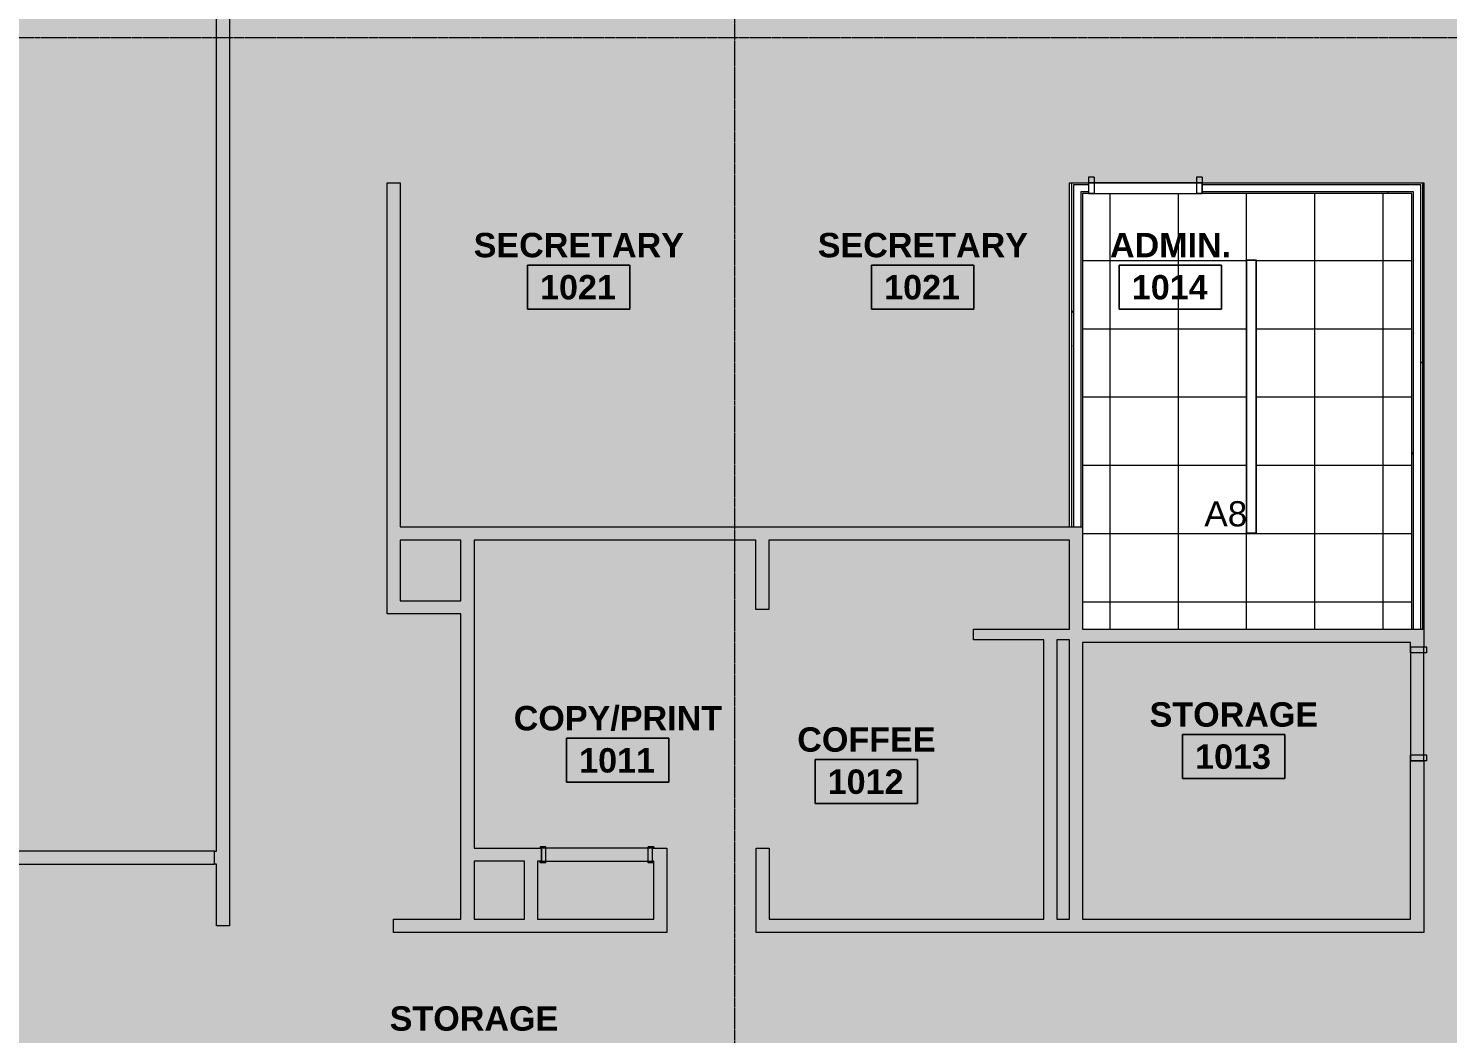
# Model space of a CAD drawing. Header units: inches. Extents: x -203 to 2908, y -968 to 768.
# Drawn here: x 1006.3 to 1505.5, y 44.4 to 397.9 of the extents above; entities that cross this region are included whole.
import ezdxf

# ---------------------------------------------------------------- set-up
doc = ezdxf.new("R2010")
doc.units = ezdxf.units.IN
doc.header["$MEASUREMENT"] = 0
doc.linetypes.add('Grid Line 1_2_', pattern=[0.875, 0.5, -0.125, 0.125, -0.125])
for name, color, linetype, lineweight in [('A-AREA-IDEN', 2, 'Continuous', 9), ('A-CLNG', 13, 'Continuous', 13), ('A-CLNG-PATT', 13, 'Continuous', 13), ('A-DETL-GENF', 92, 'Continuous', 9), ('A-DETL-THIN', 151, 'Continuous', 9), ('A-DOOR', 31, 'Continuous', 13), ('A-DOOR-FRAM', 31, 'Continuous', 20), ('A-WALL', 113, 'Continuous', 13), ('A-WALL-PATT', 111, 'Continuous', 13), ('E-LITE-EQPM', 33, 'Continuous', 9), ('E-LITE-EQPM-IDEN', 33, 'Continuous', 9), ('I-WALL', 2, 'Continuous', 9), ('S-GRID', 1, 'Continuous', 9)]:
    doc.layers.add(name, color=color, linetype=linetype, lineweight=lineweight)
doc.styles.add('Arial', font='arial.ttf', dxfattribs={"height": 8.851796})
doc.styles.add('Swis721 Lt BT_B', font='', dxfattribs={"height": 8.583975})
doc.styles.get('Swis721 Lt BT_B').set_extended_font_data('Swis721 Lt BT', bold=True)
pattern_1 = [(0, (0, 0), (30.72, 7.68), [1.267, -21.773, 1.267, -21.773, -122.88]), (0, (0, 0), (30.72, 7.68), [-46.08, 1.267, -44.813, 1.267, -21.773, -53.76]), (0, (0, 0), (30.72, 7.68), [-115.2, 1.267, -14.093, 1.267, -37.133]), (120, (11.52, 3.84), (-22.011075, 22.7643), [1.267, -21.773, 1.267, -21.773, -122.88]), (120, (11.52, 3.84), (-22.011075, 22.7643), [-46.08, 1.267, -44.813, 1.267, -21.773, -53.76]), (120, (11.52, 3.84), (-22.011075, 22.7643), [-115.2, 1.267, -14.093, 1.267, -37.133]), (240, (15.36, 19.2), (-8.708925, -30.4443), [1.267, -21.773, 1.267, -21.773, -122.88]), (240, (15.36, 19.2), (-8.708925, -30.4443), [-46.08, 1.267, -44.813, 1.267, -21.773, -53.76]), (240, (15.36, 19.2), (-8.708925, -30.4443), [-115.2, 1.267, -14.093, 1.267, -37.133])]
pattern_2 = [(270, (1458.733, 196.275), (-24, -1e-15), []), (180, (1458.733, 196.275), (3e-15, 24), [])]

# ---------------------------------------------------------------- blocks, each defined once
blk = doc.blocks.new('Single Flush - OTJ_SOLIDFLUSH_ALUM-5493998-LEVEL 10 - RCP')
at = {"layer": 'A-DOOR-FRAM', "color": 8}
for p, q in [((-20, -3.4375), (-20, 2.3125)), ((-20, 2.3125), (-18, 2.3125)), ((-18, -3.4375), (-18, 2.3125)), ((18.000004, -3.4375), (18.000004, 2.3125)), ((18.000004, 2.3125), (20.000004, 2.3125)), ((20.000004, -3.4375), (20.000004, 2.3125)), ((-20, -3.4375), (-18, -3.4375)), ((18.000004, -3.4375), (20.000004, -3.4375))]:
    blk.add_line(p, q, dxfattribs=at)
blk = doc.blocks.new('Double Flush - Int-F-WDMF-36_ x 84_-5495125-LEVEL 10 - RCP')
at = {"layer": 'A-DOOR-FRAM', "color": 8}
for p, q in [((-20, 2.8125), (-20, 2.3125)), ((-20, 2.8125), (-18, 2.8125)), ((-20, 2.3125), (-19.5, 2.3125)), ((-19.5, 2.3125), (-19.5, -2.3125)), ((-18, 2.8125), (-18, -2.8125)), ((18.000004, 2.8125), (18.000004, -2.8125)), ((18.000004, 2.8125), (20.000004, 2.8125)), ((19.500004, 2.3125), (19.500004, -2.3125)), ((19.500004, 2.3125), (20.000004, 2.3125)), ((20.000004, 2.8125), (20.000004, 2.3125)), ((-20, -2.8125), (-20, -2.3125)), ((-20, -2.3125), (-19.5, -2.3125)), ((-20, -2.8125), (-18, -2.8125)), ((18.000004, -2.8125), (20.000004, -2.8125)), ((19.500004, -2.3125), (20.000004, -2.3125)), ((20.000004, -2.8125), (20.000004, -2.3125))]:
    blk.add_line(p, q, dxfattribs=at)
blk = doc.blocks.new('Single Flush - OTJ_SOLIDFLUSH_Side Lite-5611454-LEVEL 10 - RCP')
at = {"layer": 'A-DOOR-FRAM'}
for p, q in [((-20, -3.875), (-20, 1.875)), ((-20, 1.875), (-18, 1.875)), ((-18, -3.875), (-18, 1.875)), ((18.000004, -3.875), (18.000004, 1.875)), ((18.000004, 1.875), (20.000004, 1.875)), ((20.000004, -3.875), (20.000004, 1.875)), ((-20, -3.875), (-18, -3.875)), ((18.000004, -3.875), (20.000004, -3.875))]:
    blk.add_line(p, q, dxfattribs=at)
blk = doc.blocks.new('a-light Accolade D5 - Recessed - Ceiling or Wall - 8_-0_-5087651-LEVEL 10 - RCP')
at = {"layer": 'E-LITE-EQPM'}
for p, q in [((-47.88, -2.33), (-47.88, 1.06)), ((-47.88, 1.06), (47.93, 1.06)), ((47.93, 1.06), (47.93, -2.33)), ((47.93, -2.33), (-47.88, -2.33))]:
    blk.add_line(p, q, dxfattribs=at)
blk = doc.blocks.new('Room Tag - Room Name and Number-3379422-LEVEL 10 - RCP')
at = {"layer": 'A-AREA-IDEN'}
for p, q in [((-0.1881, -0.1636), (-0.1881, -0.0018)), ((-0.1881, -0.0018), (0.1869, -0.0018)), ((0.1869, -0.0018), (-0.1881, -0.0018)), ((-0.1881, -0.0018), (-0.1881, -0.1636)), ((0.1869, -0.0018), (0.1869, -0.1636)), ((0.1869, -0.1636), (0.1869, -0.0018)), ((0.1869, -0.1636), (-0.1881, -0.1636)), ((-0.1881, -0.1636), (0.1869, -0.1636))]:
    blk.add_line(p, q, dxfattribs=at)

msp = doc.modelspace()

# ---------------------------------------------------------------- hatches: boundary and pattern name
at = {"layer": 'A-CLNG-PATT'}
h = msp.add_hatch(dxfattribs=at)
h.set_pattern_fill('FP_2', color=256, style=0, pattern_type=2)
h.set_pattern_definition(pattern_2)
h.paths.add_polyline_path([(1434.66, 186.59), (1492.86, 186.59), (1492.86, 339.84), (1377.05, 339.84), (1377.05, 186.59), (1408.14, 186.59)], flags=0)
h.paths.add_polyline_path([(1438.21, 220.4), (1434.66, 220.4), (1434.66, 316.4), (1438.21, 316.4), (1438.21, 299.43)], flags=0)
h.paths.add_polyline_path([(1410.73, 303.59), (1409.96, 303.69), (1409.23, 303.99), (1408.61, 304.47), (1408.14, 305.09), (1407.84, 305.81), (1407.73, 306.59), (1407.84, 307.36), (1408.14, 308.09), (1408.61, 308.71), (1409.23, 309.19), (1409.96, 309.48), (1410.73, 309.59), (1411.51, 309.48), (1412.23, 309.19), (1412.85, 308.71), (1413.33, 308.09), (1413.63, 307.36), (1413.73, 306.59), (1413.63, 305.81), (1413.33, 305.09), (1412.85, 304.47), (1412.23, 303.99), (1411.51, 303.69)], flags=0)
h.paths.add_polyline_path([(1458.73, 303.59), (1457.96, 303.69), (1457.23, 303.99), (1456.61, 304.47), (1456.14, 305.09), (1455.84, 305.81), (1455.73, 306.59), (1455.84, 307.36), (1456.14, 308.09), (1456.61, 308.71), (1457.23, 309.19), (1457.96, 309.48), (1458.73, 309.59), (1459.51, 309.48), (1460.23, 309.19), (1460.85, 308.71), (1461.33, 308.09), (1461.63, 307.36), (1461.73, 306.59), (1461.63, 305.81), (1461.33, 305.09), (1460.85, 304.47), (1460.23, 303.99), (1459.51, 303.69)], flags=0)
h = msp.add_hatch(dxfattribs=at)
h.set_pattern_fill('FP_2', color=256, style=0, pattern_type=2)
h.set_pattern_definition(pattern_2)
h.paths.add_polyline_path([(1410.73, 303.59), (1411.51, 303.69), (1412.23, 303.99), (1412.85, 304.47), (1413.33, 305.09), (1413.63, 305.81), (1413.73, 306.59), (1413.63, 307.36), (1413.33, 308.09), (1412.85, 308.71), (1412.23, 309.19), (1411.51, 309.48), (1410.73, 309.59), (1409.96, 309.48), (1409.23, 309.19), (1408.61, 308.71), (1408.14, 308.09), (1407.84, 307.36), (1407.73, 306.59), (1407.84, 305.81), (1408.14, 305.09), (1408.61, 304.47), (1409.23, 303.99), (1409.96, 303.69)], flags=0)
h = msp.add_hatch(dxfattribs=at)
h.set_pattern_fill('FP_2', color=256, style=0, pattern_type=2)
h.set_pattern_definition(pattern_2)
h.paths.add_polyline_path([(1458.73, 303.59), (1459.51, 303.69), (1460.23, 303.99), (1460.85, 304.47), (1461.33, 305.09), (1461.63, 305.81), (1461.73, 306.59), (1461.63, 307.36), (1461.33, 308.09), (1460.85, 308.71), (1460.23, 309.19), (1459.51, 309.48), (1458.73, 309.59), (1457.96, 309.48), (1457.23, 309.19), (1456.61, 308.71), (1456.14, 308.09), (1455.84, 307.36), (1455.73, 306.59), (1455.84, 305.81), (1456.14, 305.09), (1456.61, 304.47), (1457.23, 303.99), (1457.96, 303.69)], flags=0)
at = {"layer": 'A-DETL-GENF'}
h = msp.add_hatch(color=9, dxfattribs=at)
h.paths.add_polyline_path([(660.98, -433.44), (660.98, -433.94), (656.69, -433.94), (656.69, -433.44)], flags=0)
h.paths.add_polyline_path([(131.76, -847.99), (290.55, -780.58), (225.58, -627.57), (209.01, -634.6), (202.64, -619.58), (206.9, -617.78), (211.46, -628.54), (296.14, -592.58), (297.95, -596.84), (229.84, -625.76), (294.8, -778.77), (401.29, -733.56), (336.32, -580.55), (334.77, -581.21), (332.96, -576.95), (428.69, -536.31), (430.5, -540.56), (340.58, -578.74), (405.55, -731.76), (515.31, -685.15), (511.69, -685.15), (511.69, -619.4), (491.89, -619.4), (491.89, -612.4), (492.01, -612.4), (492.01, -532.94), (471.73, -532.94), (471.73, -523.06), (467.32, -524.93), (465.51, -520.68), (471.73, -518.03), (471.73, -508.94), (495.73, -508.94), (495.73, -510.53), (499.51, -510.53), (499.51, -516.53), (499.01, -516.53), (499.01, -612.4), (658.19, -612.4), (718.26, -586.9), (718.26, -516.53), (539.51, -516.53), (539.51, -510.53), (555.67, -510.53), (555.67, -394.75), (560.67, -394.75), (560.67, -437.31), (560.17, -437.31), (560.17, -441.94), (560.67, -441.94), (560.67, -498.09), (619.48, -498.09), (619.48, -477.94), (626.48, -477.94), (626.48, -500.46), (758.11, -500.46), (758.11, -433.94), (754.23, -433.94), (754.23, -433.44), (758.11, -433.44), (758.11, -376.94), (697.48, -376.94), (697.48, -433.44), (721.73, -433.44), (721.73, -433.94), (693.48, -433.94), (693.48, -433.44), (696.98, -433.43), (696.98, -376.94), (661.48, -376.94), (661.48, -433.44), (660.98, -433.44), (660.98, -376.94), (625.46, -376.94), (625.46, -433.44), (624.19, -433.44), (624.19, -433.94), (625.46, -433.94), (625.46, -441.94), (600.17, -441.94), (600.17, -437.31), (620.83, -437.31), (620.83, -304.37), (601.17, -304.37), (601.17, -299.75), (634.61, -299.75), (634.61, -356.95), (665.48, -356.95), (665.48, -344.95), (665.98, -344.95), (665.98, -356.95), (696.98, -356.95), (696.98, -299.95), (699.23, -299.95), (699.23, -300.45), (697.48, -300.45), (697.48, -356.95), (733.48, -356.95), (733.48, -300.45), (731.73, -300.45), (731.73, -299.95), (757.71, -299.95), (757.71, -300.45), (733.98, -300.45), (733.98, -356.95), (794.21, -356.95), (794.21, -300.45), (790.21, -300.45), (790.21, -299.95), (794.21, -299.95), (794.21, -230.99), (634.98, -230.99), (634.98, -254.99), (560.67, -254.98), (560.67, -299.75), (561.17, -299.75), (561.17, -304.37), (560.67, -304.37), (560.67, -346.75), (555.67, -346.75), (555.67, -249.98), (575.84, -249.98), (575.84, -200.84), (587.09, -200.84), (587.09, -243.74), (630.36, -243.74), (630.36, -224.99), (674.86, -224.99), (674.86, -160.84), (555.74, -160.84), (555.74, 0.66), (596.73, 0.66), (596.73, -16.34), (638.73, -16.34), (638.73, 0.66), (700.73, 0.66), (700.73, -16.34), (742.73, -16.34), (742.73, 0.66), (804.73, 0.66), (804.73, -16.34), (846.73, -16.34), (846.73, 0.66), (908.73, 0.66), (908.73, -16.34), (950.73, -16.34), (950.73, 0.66), (993.73, 0.66), (993.73, -121.74), (988.73, -121.74), (988.73, -121.34), (980.11, -121.34), (980.11, -122.59), (769.74, -122.59), (769.74, -217.72), (962.61, -217.72), (962.61, -199.94), (988.73, -199.94), (988.73, -161.74), (993.73, -161.74), (993.73, -227.33), (967.61, -227.33), (967.61, -227.44), (962.61, -227.44), (962.61, -224.72), (800.21, -224.72), (800.21, -303.86), (962.61, -303.86), (962.61, -267.44), (967.61, -267.44), (967.61, -426.91), (1012.73, -426.91), (1012.73, -431.54), (967.61, -431.54), (967.61, -457.44), (946.48, -457.44), (946.48, -308.86), (800.21, -308.86), (800.21, -362.95), (764.11, -362.95), (764.11, -516.53), (744.73, -516.53), (744.73, -520.1), (942.73, -520.1), (942.73, -524.65), (1492.42, -524.65), (1492.42, -327.97), (1377.05, -327.97), (1377.05, -349.65), (1369.05, -349.65), (1369.05, -82.65), (1372.42, -82.65), (1372.42, -36.97), (1360.73, -36.97), (1360.73, -32.34), (1369.05, -32.34), (1369.05, 0.03), (1377.05, 0.03), (1377.05, -3.97), (1492.42, -3.97), (1492.42, -161.34), (1377.05, -161.34), (1377.05, -323.34), (1497.05, -323.34), (1497.05, -372.91), (1498.73, -372.91), (1498.73, -377.54), (1497.05, -377.54), (1497.05, -524.65), (1723.7, -524.65), (1723.7, -257.17), (1557.05, -257.17), (1557.05, -261.86), (1552.42, -261.86), (1552.42, -247.86), (1557.05, -247.86), (1557.05, -252.54), (1723.7, -252.54), (1723.7, -137.33), (1557.05, -137.33), (1557.05, -207.86), (1552.42, -207.86), (1552.42, -70.86), (1557.05, -70.86), (1557.05, -132.71), (1723.7, -132.71), (1723.7, -17.58), (1582.73, -17.58), (1582.73, -29.34), (1557.05, -29.34), (1557.05, -30.86), (1552.42, -30.86), (1552.42, 61.14), (1557.05, 61.14), (1557.05, -1.34), (1582.73, -1.34), (1582.73, -12.96), (1723.7, -12.96), (1723.7, 102.67), (1557.05, 102.67), (1557.05, 101.14), (1552.42, 101.14), (1552.42, 109.14), (1557.05, 109.14), (1557.05, 107.29), (1723.7, 107.29), (1723.7, 222.67), (1557.05, 222.67), (1557.05, 149.14), (1552.42, 149.14), (1552.42, 228.98), (1557.05, 228.98), (1557.05, 227.29), (1723.7, 227.29), (1723.7, 284.95), (1723.3, 284.95), (1723.3, 338.96), (1557.05, 338.96), (1557.05, 268.98), (1552.42, 268.98), (1552.42, 343.59), (1723.3, 343.59), (1723.3, 351.59), (1732.42, 351.59), (1732.42, 355.59), (1737.05, 355.59), (1737.05, 351.59), (1910.23, 351.59), (1910.23, 580.43), (1737.05, 580.43), (1737.05, 395.59), (1732.42, 395.59), (1732.42, 418.96), (1666.05, 418.96), (1666.05, 402.34), (1598.73, 402.34), (1598.73, 406.96), (1661.42, 406.96), (1661.42, 423.59), (1732.42, 423.59), (1732.42, 580.43), (1377.05, 580.43), (1377.05, 406.96), (1378.73, 406.96), (1378.73, 402.34), (1298.73, 402.34), (1298.73, 406.96), (1372.42, 406.96), (1372.42, 580.43), (1077.05, 580.43), (1077.05, 406.96), (1210.73, 406.96), (1210.73, 402.34), (1077.05, 402.34), (1077.05, 82.27), (1072.42, 82.27), (1072.42, 103.96), (1071.73, 103.96), (1071.73, 108.59), (1072.42, 108.59), (1072.42, 580.43), (777.05, 580.43), (777.05, 558.51), (772.42, 558.51), (772.42, 580.43), (417.05, 580.43), (417.05, 406.96), (418.71, 406.96), (418.71, 402.34), (410.71, 402.34), (410.71, 406.96), (412.42, 406.96), (412.42, 580.43), (237.05, 580.43), (237.05, 577.15), (246.73, 577.15), (246.73, 553.15), (237.05, 553.15), (237.05, 406.96), (238.73, 406.96), (238.73, 402.34), (230.73, 402.34), (230.73, 406.96), (232.42, 406.96), (232.42, 553.15), (222.73, 553.15), (222.73, 577.15), (232.42, 577.15), (232.42, 580.43), (-120.35, 580.43), (-120.35, 406.96), (52.42, 406.96), (52.42, 423.59), (59.67, 423.59), (59.67, 418.96), (57.05, 418.96), (57.05, 328.65), (52.42, 328.65), (52.42, 402.34), (-120.35, 402.34), (-120.35, 286.96), (52.42, 286.96), (52.42, 288.65), (57.05, 288.65), (57.05, 280.65), (52.42, 280.65), (52.42, 282.34), (-120.35, 282.34), (-120.35, 166.96), (52.42, 166.96), (52.42, 240.65), (57.05, 240.65), (57.05, 160.65), (52.42, 160.65), (52.42, 162.34), (-120.35, 162.34), (-120.35, 0.55), (-80.76, 0.55), (-80.76, -13.04), (52.42, -13.04), (52.45, 120.65), (57.05, 120.65), (57.05, -19.35), (52.42, -19.35), (52.42, -17.66), (-80.76, -17.66), (-80.76, -30.95), (-120.35, -30.95), (-120.35, -193.04), (52.42, -193.04), (52.42, -59.35), (57.05, -59.35), (57.05, -218.77), (71.25, -252.22), (66.99, -254.03), (52.42, -219.71), (52.42, -197.66), (-120.35, -197.66), (-120.35, -254.17), (-75.11, -360.73), (83.67, -293.32), (82.62, -290.84), (86.88, -289.04), (141.98, -418.82), (137.73, -420.63), (85.48, -297.58), (-73.3, -364.99), (-4.77, -526.42), (-2.44, -525.43), (-6.07, -516.89), (16.02, -507.51), (19.65, -516.05), (154.02, -459), (153.36, -457.45), (157.61, -455.64), (160.74, -463.01), (156.48, -464.81), (155.82, -463.26), (21.46, -520.31), (25.4, -529.6), (3.31, -538.98), (-0.64, -529.69), (-2.96, -530.67), (42.33, -637.33), (201.11, -569.92), (172.12, -501.63), (176.37, -499.83), (207.17, -572.37), (190.6, -579.41), (191.26, -580.96), (187.01, -582.77), (186.35, -581.21), (44.13, -641.59), (117.88, -815.28)], flags=0)
h.paths.add_polyline_path([(225.76, -805.76), (216.38, -783.67), (238.47, -774.29), (247.85, -796.38), (237.61, -800.73)], flags=0)
h.paths.add_polyline_path([(446.67, -711.97), (437.29, -689.88), (459.38, -680.5), (468.76, -702.59), (455.33, -708.29)], flags=0)
h.paths.add_polyline_path([(516.31, -684.73), (892.28, -525.1), (744.73, -525.1), (744.73, -532.94), (725.26, -532.94), (725.26, -561.42), (744.73, -561.42), (744.73, -585.42), (725.26, -585.42), (725.26, -591.53), (659.62, -619.4), (590.81, -619.4), (590.81, -647.06), (516.73, -647.06), (516.73, -643.56), (587.31, -643.56), (587.31, -619.4), (516.31, -619.4), (516.31, -647.06)], flags=0)
h.paths.add_polyline_path([(263.4, -548.5), (261.59, -544.24), (291.35, -531.61), (277.14, -498.12), (247.37, -510.74), (245.57, -506.5), (352.39, -461.15), (224.56, -160.08), (117.88, -205.59), (108.25, -182.9), (108.25, 0.75), (112.87, 0.75), (112.87, -27.03), (206.42, -27.03), (206.42, 0.59), (264.73, 0.59), (264.73, -4.04), (263.05, -4.04), (263.05, -31.65), (237.61, -31.65), (237.61, -149.24), (370.42, -149.24), (370.42, -4.04), (304.73, -4.04), (304.73, 0.59), (498.05, 0.59), (498.05, -98.13), (493.42, -98.13), (493.42, -4.04), (375.05, -4.04), (375.05, -149.24), (493.42, -149.24), (493.42, -138.13), (498.05, -138.13), (498.05, -157.13), (493.42, -157.13), (493.42, -153.87), (432.05, -153.87), (432.05, -196.81), (493.42, -196.81), (493.42, -196.13), (498.05, -196.13), (498.05, -296.13), (493.42, -296.13), (493.42, -229.44), (466.42, -229.44), (466.42, -201.44), (306.4, -201.44), (306.4, -153.87), (237.61, -153.87), (237.61, -178.97), (305.05, -337.81), (493.42, -337.81), (493.42, -336.13), (498.05, -336.13), (498.05, -448.88), (416.5, -483.5), (414.7, -479.24), (493.42, -445.81), (493.42, -342.44), (307.01, -342.44), (372.67, -497.08), (377.88, -494.87), (379.69, -499.13), (370.22, -503.15), (358.5, -475.53), (285.69, -506.44), (297.42, -534.06), (263.72, -548.36)], flags=0)
h.paths.add_polyline_path([(259.11, -532.49), (249.74, -510.4), (271.84, -501.05), (281.21, -523.11), (262.22, -531.17)], flags=0)
h.paths.add_polyline_path([(1557.05, -523.31), (1542.73, -523.31), (1542.73, -499.31), (1566.73, -499.31), (1566.73, -523.31)], flags=0)
h.paths.add_polyline_path([(1266.11, -523.31), (1242.73, -523.31), (1242.73, -499.31), (1266.73, -499.31), (1266.73, -523.31)], flags=0)
h.paths.add_polyline_path([(951.48, -523.31), (943.94, -523.31), (943.94, -499.31), (967.94, -499.31), (967.94, -523.31), (962.61, -523.31)], flags=0)
h.paths.add_polyline_path([(720.73, -510.53), (720.73, -508.94), (744.73, -508.94), (744.73, -510.53), (758.11, -510.53), (758.11, -505.09), (560.67, -505.09), (560.67, -510.53), (718.26, -510.53)], flags=0)
h.paths.add_polyline_path([(283.88, -502.19), (356.69, -471.28), (354.2, -465.41), (281.39, -496.32), (282.16, -498.12)], flags=0)
h.paths.add_polyline_path([(951.48, -452.44), (962.61, -452.44), (962.61, -308.86), (951.48, -308.86), (951.48, -445.65)], flags=0)
h.paths.add_polyline_path([(1059.05, -445.65), (1054.42, -445.65), (1054.42, -431.54), (1052.73, -431.54), (1052.73, -426.91), (1054.42, -426.91), (1054.42, 0.66), (1107.05, 0.66), (1107.05, -3.97), (1104.86, -3.97), (1104.86, -32.34), (1224.24, -32.34), (1224.24, -3.97), (1222.05, -3.97), (1222.05, 0.66), (1280.86, 0.66), (1280.86, -32.34), (1320.73, -32.34), (1320.73, -36.97), (1059.05, -36.97), (1059.05, -431.54)], flags=0)
h.paths.add_polyline_path([(1566.73, -377.54), (1538.73, -377.54), (1538.73, -372.91), (1552.42, -372.91), (1552.42, -301.86), (1557.05, -301.86), (1557.05, -372.91), (1723.3, -372.91), (1723.3, -377.54), (1583.33, -377.54)], flags=0)
h.paths.add_polyline_path([(696.98, -370.94), (758.11, -370.94), (758.11, -362.95), (625.46, -362.95), (625.46, -370.94), (661.48, -370.94)], flags=0)
h.paths.add_polyline_path([(631.11, -356.95), (631.11, -304.37), (625.46, -304.37), (625.46, -356.95)], flags=0)
h.paths.add_polyline_path([(739.49, -224.99), (766.24, -224.99), (766.24, -205.94), (679.48, -205.94), (679.48, -224.99), (682.19, -224.99)], flags=0)
h.paths.add_polyline_path([(771.09, -224.99), (794.21, -224.99), (794.21, -224.72), (769.74, -224.72), (769.74, -224.99)], flags=0)
h.paths.add_polyline_path([(471.73, -224.81), (471.73, -201.44), (471.05, -201.44), (471.05, -224.81)], flags=0)
h.paths.add_polyline_path([(967.61, -222.33), (968.13, -222.33), (968.13, -204.94), (967.61, -204.94), (967.61, -217.72)], flags=0)
h.paths.add_polyline_path([(766.24, -201.31), (766.24, -119.34), (679.48, -119.34), (679.48, -201.31), (761.43, -201.31)], flags=0)
h.paths.add_polyline_path([(352.39, -196.81), (427.42, -196.81), (427.42, -153.87), (311.03, -153.87), (311.03, -196.81), (312.54, -196.81)], flags=0)
h.paths.add_polyline_path([(232.98, -168.07), (232.98, -157.44), (229.16, -159.07), (230.44, -162.08)], flags=0)
h.paths.add_polyline_path([(668.23, -146.84), (668.23, -111.34), (771.73, -111.34), (771.73, -24.34), (569.74, -24.34), (569.74, -146.84), (584.67, -146.84)], flags=0)
h.paths.add_polyline_path([(931.01, -111.34), (979.73, -111.34), (979.73, -24.34), (776.36, -24.34), (776.36, -111.34), (908.73, -111.34)], flags=0)
h.paths.add_polyline_path([(1228.86, -32.34), (1276.24, -32.34), (1276.24, -3.97), (1268.73, -3.97), (1268.73, -29.34), (1240.73, -29.34), (1240.73, -3.97), (1228.86, -3.97), (1228.86, -29.34)], flags=0)
h.paths.add_polyline_path([(1087.42, -32.34), (1100.24, -32.34), (1100.24, -3.97), (1059.05, -3.97), (1059.05, -32.34)], flags=0)
h.paths.add_polyline_path([(-117.75, -27.45), (-84.26, -27.45), (-84.26, -27.34), (-117.75, -27.34), (-117.75, -17.66), (-120.35, -17.66), (-120.35, -27.45), (-117.9, -27.45)], flags=0)
h.paths.add_polyline_path([(258.42, -27.03), (258.42, -4.04), (248.73, -4.04), (248.73, -27.03)], flags=0)
h.paths.add_polyline_path([(211.05, -27.03), (220.73, -27.03), (220.73, -4.04), (211.05, -4.04)], flags=0)
h.paths.add_polyline_path([(-120.35, -13.04), (-117.75, -13.04), (-117.75, -2.95), (-120.35, -2.95), (-120.35, -3.34)], flags=0)
h.paths.add_polyline_path([(807.05, 78.27), (802.42, 78.27), (802.42, 94.02), (777.05, 94.02), (777.05, 82.27), (772.42, 82.27), (772.39, 107.15), (726.05, 107.15), (726.05, 111.77), (725.8, 111.77), (725.8, 294.15), (726.05, 294.15), (726.05, 307.59), (772.42, 307.59), (772.42, 518.51), (777.05, 518.51), (777.05, 94.52), (802.42, 94.52), (802.42, 108.59), (807.05, 108.59), (807.05, 84.59), (994.42, 84.59), (994.42, 108.59), (999.73, 108.59), (999.73, 103.96), (999.05, 103.96), (999.05, 79.96), (807.05, 79.96)], flags=0)
h.paths.add_polyline_path([(1262.24, 79.96), (1262.24, 109.59), (1266.86, 109.59), (1266.86, 84.59), (1363.42, 84.59), (1363.42, 182.84), (1338.73, 182.84), (1338.73, 186.59), (1372.42, 186.59), (1372.42, 217.96), (1266.73, 217.96), (1266.73, 193.59), (1262.11, 193.59), (1262.11, 217.96), (1163.05, 217.96), (1163.05, 109.59), (1186.8, 109.59), (1186.8, 104.96), (1185.36, 104.96), (1185.36, 84.59), (1226.24, 84.59), (1226.24, 104.96), (1225.8, 104.96), (1225.8, 109.59), (1230.86, 109.59), (1230.86, 79.96), (1134.73, 79.96), (1134.73, 84.59), (1158.42, 84.59), (1158.42, 191.96), (1132.42, 191.96), (1132.42, 343.59), (1137.05, 343.59), (1137.05, 222.59), (1372.42, 222.59), (1372.42, 343.59), (1497.05, 343.59), (1497, 180.27), (1492.42, 180.27), (1492.42, 181.96), (1377.05, 181.96), (1377.05, 84.59), (1492.42, 84.59), (1492.42, 140.27), (1497.05, 140.27), (1497.05, 79.96), (1266.86, 79.96)], flags=0)
h.paths.add_polyline_path([(275.03, 79.96), (108.25, 79.96), (108.25, 140.27), (112.87, 140.27), (112.87, 84.59), (232.42, 84.59), (232.42, 181.96), (112.87, 181.96), (112.87, 180.27), (108.25, 180.27), (108.25, 186.59), (232.42, 186.59), (232.42, 338.96), (108.25, 338.96), (108.25, 343.59), (237.05, 343.59), (237.05, 240.59), (387.55, 240.59), (387.55, 343.59), (583.05, 343.59), (583.05, 233.77), (578.42, 233.77), (578.42, 235.96), (561.05, 235.96), (561.05, 84.59), (578.42, 84.59), (578.42, 86.77), (583.05, 86.77), (583.05, 79.96), (430.42, 79.96), (430.42, 109.59), (435.05, 109.59), (435.05, 84.59), (556.42, 84.59), (556.42, 235.96), (399.05, 235.96), (399.05, 144.59), (432.73, 144.59), (432.73, 139.96), (360.73, 139.96), (360.73, 144.59), (384.73, 144.59), (384.73, 235.96), (237.05, 235.96), (237.05, 84.59), (358.42, 84.59), (358.42, 109.59), (363.05, 109.59), (363.05, 79.96), (298.87, 79.96)], flags=0)
h.paths.add_polyline_path([(1372.42, 84.59), (1372.4, 182.84), (1368.05, 182.84), (1368.05, 84.59)], flags=0)
h.paths.add_polyline_path([(1163.05, 84.59), (1180.74, 84.59), (1180.74, 104.96), (1163.05, 104.96), (1163.05, 85.49)], flags=0)
h.paths.add_polyline_path([(661.8, 107.15), (648.73, 107.15), (648.73, 294.15), (665.3, 294.15), (665.3, 289.52), (667.05, 289.52), (667.05, 107.15), (662.42, 107.15)], flags=0)
h.paths.add_polyline_path([(656.94, 111.77), (661.8, 111.77), (661.8, 135.77), (662.42, 135.77), (662.42, 289.52), (653.36, 289.52), (653.36, 111.77)], flags=0)
h.paths.add_polyline_path([(730.67, 111.77), (769.11, 111.77), (769.11, 289.52), (730.67, 289.52), (730.67, 165.44)], flags=0)
h.paths.add_polyline_path([(389.36, 144.59), (394.42, 144.59), (394.42, 235.96), (389.36, 235.96), (389.36, 145.48)], flags=0)
h.paths.add_polyline_path([(1158.42, 196.59), (1158.42, 217.96), (1137.05, 217.96), (1137.05, 196.59), (1158.16, 196.59)], flags=0)
h.paths.add_polyline_path([(739.49, 294.15), (772.42, 294.15), (772.42, 302.96), (730.67, 302.96), (730.67, 294.15)], flags=0)
h.paths.add_polyline_path([(1418.73, 402.34), (1418.73, 406.96), (1552.42, 406.96), (1552.42, 548.65), (1557.05, 548.65), (1557.05, 406.96), (1558.73, 406.96), (1558.73, 402.34), (1436.19, 402.34)], flags=0)
h.paths.add_polyline_path([(1258.73, 402.34), (1250.73, 402.34), (1250.73, 406.96), (1252.42, 406.96), (1252.42, 548.65), (1257.05, 548.65), (1257.05, 406.96), (1258.73, 406.96)], flags=0)
h.paths.add_polyline_path([(577.17, 402.34), (458.71, 402.34), (458.71, 406.96), (607.42, 406.96), (607.42, 548.65), (612.05, 548.65), (612.05, 406.96), (623.67, 406.96), (623.67, 402.34), (579.3, 402.34)], flags=0)
h.paths.add_polyline_path([(370.71, 402.34), (278.73, 402.34), (278.73, 406.96), (370.71, 406.96)], flags=0)
h.paths.add_polyline_path([(107.76, 402.34), (101.36, 402.34), (101.36, 418.96), (99.67, 418.96), (99.67, 423.59), (101.36, 423.59), (101.36, 548.65), (105.98, 548.65), (105.98, 406.96), (190.73, 406.96), (190.73, 402.34), (108.25, 402.34)], flags=0)
h.paths.add_polyline_path([(1557.05, 553.15), (1542.73, 553.15), (1542.73, 577.15), (1566.73, 577.15), (1566.73, 553.15)], flags=0)
h.paths.add_polyline_path([(1266.73, 553.15), (1242.73, 553.15), (1242.73, 577.15), (1266.73, 577.15)], flags=0)
h.paths.add_polyline_path([(942.73, 553.15), (942.73, 577.15), (966.73, 577.15), (966.73, 553.15), (952.42, 553.15)], flags=0)
h.paths.add_polyline_path([(620.73, 553.15), (596.73, 553.15), (596.73, 577.15), (620.73, 577.15), (620.73, 558.51)], flags=0)
h.paths.add_polyline_path([(-39.27, 553.15), (-39.27, 577.15), (-15.27, 577.15), (-15.27, 553.15)], flags=0)
at = {"layer": 'A-WALL-PATT', "lineweight": 9}
for points in [[(1077.05, 82.27), (1077.05, 580.51), (1072.42, 580.51), (1072.42, 82.27)], [(1132.42, 191.96), (1137.05, 191.96), (1137.05, 343.59), (1132.42, 343.59), (1132.42, 299.43)], [(1372.42, 217.96), (1377.05, 217.96), (1377.05, 222.59), (1137.05, 222.59), (1137.05, 217.96), (1358.78, 217.96)], [(1163.05, 84.59), (1163.05, 217.96), (1158.42, 217.96), (1158.42, 84.59)], [(1262.24, 193.59), (1266.73, 193.59), (1266.73, 217.96), (1262.11, 217.96), (1262.11, 193.59)], [(1377.05, 84.59), (1377.05, 217.96), (1372.42, 217.96), (1372.42, 84.59)], [(1138.22, 191.96), (1158.42, 191.96), (1158.42, 196.59), (1137.05, 196.59), (1137.05, 191.96)], [(1372.42, 182.84), (1372.42, 186.59), (1338.73, 186.59), (1338.73, 182.84), (1370.66, 182.84)], [(1494.09, 181.96), (1497.05, 181.96), (1497.05, 186.59), (1377.05, 186.59), (1377.05, 181.96), (1493.48, 181.96)], [(1368.05, 84.59), (1368.05, 182.84), (1363.42, 182.84), (1363.42, 84.59)], [(1185.36, 84.59), (1185.36, 104.96), (1180.74, 104.96), (1180.74, 84.59)], [(1230.86, 79.96), (1230.86, 109.59), (1226.24, 109.59), (1226.24, 79.96)], [(1262.24, 84.59), (1266.86, 84.59), (1266.86, 109.59), (1262.24, 109.59)], [(1226.24, 79.96), (1226.24, 84.59), (1134.73, 84.59), (1134.73, 79.96), (1203.96, 79.96)], [(1492.42, 79.96), (1492.42, 84.59), (1262.24, 84.59), (1262.24, 79.96), (1461.33, 79.96)]]:
    msp.add_hatch(color=7, dxfattribs=at).paths.add_polyline_path(points, flags=0)
h = msp.add_hatch(dxfattribs=at)
h.set_pattern_fill('FP_1', color=256, style=0, pattern_type=2)
h.set_pattern_definition(pattern_1)
h.paths.add_polyline_path([(1373.3, 222.59), (1373.92, 222.59), (1373.92, 343.59), (1373.3, 343.59), (1373.3, 299.43)], flags=0)
h = msp.add_hatch(dxfattribs=at)
h.set_pattern_fill('FP_1', color=256, style=0, pattern_type=2)
h.set_pattern_definition(pattern_1)
h.paths.add_polyline_path([(1377.05, 222.59), (1377.05, 340.46), (1376.42, 340.43), (1376.42, 222.59)], flags=0)
h = msp.add_hatch(dxfattribs=at)
h.set_pattern_fill('FP_1', color=256, style=0, pattern_type=2)
h.set_pattern_definition(pattern_1)
h.paths.add_polyline_path([(1492.86, 339.84), (1493.48, 339.84), (1493.46, 340.46), (1419.17, 340.46), (1419.17, 339.84), (1474.89, 339.84)], flags=0)
h.paths.add_polyline_path([(1377.05, 339.84), (1379.17, 339.84), (1379.17, 340.46), (1377.05, 340.46)], flags=0)
h = msp.add_hatch(dxfattribs=at)
h.set_pattern_fill('FP_1', color=256, style=0, pattern_type=2)
h.set_pattern_definition(pattern_1)
h.paths.add_polyline_path([(1492.86, 186.59), (1493.48, 186.59), (1493.48, 339.84), (1492.86, 339.84), (1492.86, 188.67)], flags=0)
h = msp.add_hatch(dxfattribs=at)
h.set_pattern_fill('FP_1', color=256, style=0, pattern_type=2)
h.set_pattern_definition(pattern_1)
h.paths.add_polyline_path([(1495.98, 186.59), (1496.61, 186.59), (1496.61, 342.96), (1495.98, 342.96), (1495.98, 188.67)], flags=0)
h = msp.add_hatch(color=7, dxfattribs=at)
h.paths.add_polyline_path([(1492.86, 79.96), (1497.05, 79.96), (1497.05, 140.27), (1492.42, 140.27), (1492.42, 79.96)], flags=0)
h.paths.add_polyline_path([(1492.86, 180.27), (1497.05, 180.27), (1497.05, 181.96), (1492.42, 181.96), (1492.42, 180.27)], flags=0)
h = msp.add_hatch(color=7, dxfattribs=at)
h.paths.add_polyline_path([(1072.42, 103.96), (1072.42, 108.59), (1071.73, 108.59), (1071.73, 103.96)], flags=0)
h.paths.add_polyline_path([(994.42, 103.96), (999.73, 103.96), (999.73, 108.59), (994.42, 108.59)], flags=0)
h = msp.add_hatch(color=7, dxfattribs=at)
h.paths.add_polyline_path([(1163.05, 104.96), (1186.8, 104.96), (1186.8, 109.59), (1163.05, 109.59)], flags=0)
h.paths.add_polyline_path([(1225.8, 104.96), (1226.24, 104.96), (1226.24, 109.59), (1225.8, 109.59)], flags=0)

# ---------------------------------------------------------------- linework, layer by layer
at = {"layer": 'A-CLNG'}
for p, q in [((1379.17, 339.84), (1419.17, 339.84)), ((1434.66, 316.4), (1434.66, 220.4)), ((1438.21, 316.4), (1434.66, 316.4)), ((1438.21, 220.4), (1438.21, 316.4)), ((1434.66, 220.4), (1438.21, 220.4))]:
    msp.add_line(p, q, dxfattribs=at)
at = {"layer": 'A-DETL-THIN'}
for p, q in [((1372.42, 222.59), (1372.42, 343.59)), ((1372.42, 343.59), (1497.05, 343.59)), ((1497.05, 343.59), (1497.05, 186.59))]:
    msp.add_line(p, q, dxfattribs=at)
at = {"layer": 'A-WALL', "color": 8, "lineweight": 20}
for p, q in [((1072.42, 108.59), (1072.42, 580.51)), ((1077.05, 402.34), (1077.05, 82.27)), ((1132.42, 191.96), (1132.42, 343.59)), ((1132.42, 343.59), (1137.05, 343.59)), ((1137.05, 343.59), (1137.05, 222.59)), ((1137.05, 222.59), (1377.05, 222.59)), ((1377.05, 222.59), (1377.05, 186.59)), ((1158.42, 217.96), (1137.05, 217.96)), ((1137.05, 217.96), (1137.05, 196.59)), ((1158.42, 196.59), (1158.42, 217.96)), ((1262.11, 217.96), (1163.05, 217.96)), ((1163.05, 217.96), (1163.05, 109.59)), ((1262.11, 193.59), (1262.11, 217.96)), ((1372.42, 217.96), (1266.73, 217.96)), ((1266.73, 217.96), (1266.73, 193.59)), ((1372.42, 186.59), (1372.42, 217.96)), ((1137.05, 196.59), (1158.42, 196.59)), ((1158.42, 191.96), (1132.42, 191.96)), ((1158.42, 84.59), (1158.42, 191.96)), ((1266.73, 193.59), (1262.11, 193.59)), ((1377.05, 186.59), (1492.86, 186.59)), ((1496.61, 186.59), (1497.05, 186.59)), ((1497.05, 186.59), (1497.05, 180.27)), ((1363.42, 84.59), (1363.42, 182.84)), ((1368.05, 182.84), (1368.05, 84.59)), ((1372.42, 84.59), (1372.42, 182.84)), ((1492.42, 181.96), (1377.05, 181.96)), ((1377.05, 181.96), (1377.05, 84.59)), ((1492.42, 180.27), (1492.42, 181.96)), ((1497.05, 180.27), (1492.42, 180.27)), ((1492.42, 84.59), (1492.42, 140.27)), ((1492.42, 140.27), (1497.05, 140.27)), ((1497.05, 140.27), (1497.05, 79.96)), ((1071.73, 108.59), (1072.42, 108.59)), ((1071.73, 103.96), (1071.73, 108.59)), ((1163.05, 109.59), (1186.8, 109.59)), ((1163.05, 104.96), (1163.05, 84.59)), ((1180.74, 104.96), (1163.05, 104.96)), ((1180.74, 84.59), (1180.74, 104.96)), ((1185.36, 104.96), (1185.36, 84.59)), ((1186.8, 104.96), (1185.36, 104.96)), ((1186.8, 109.59), (1186.8, 104.96)), ((1225.8, 109.59), (1230.86, 109.59)), ((1225.8, 104.96), (1225.8, 109.59)), ((1226.24, 104.96), (1225.8, 104.96)), ((1226.24, 84.59), (1226.24, 104.96)), ((1230.86, 109.59), (1230.86, 79.96)), ((1262.24, 79.96), (1262.24, 109.59)), ((1262.24, 109.59), (1266.86, 109.59)), ((1266.86, 109.59), (1266.86, 84.59)), ((1072.42, 103.96), (1071.73, 103.96)), ((1072.42, 82.27), (1072.42, 103.96)), ((1077.05, 82.27), (1072.42, 82.27)), ((1134.73, 84.59), (1158.42, 84.59)), ((1134.73, 79.96), (1134.73, 84.59)), ((1230.86, 79.96), (1134.73, 79.96)), ((1163.05, 84.59), (1180.74, 84.59)), ((1185.36, 84.59), (1226.24, 84.59)), ((1497.05, 79.96), (1262.24, 79.96)), ((1266.86, 84.59), (1363.42, 84.59)), ((1368.05, 84.59), (1372.42, 84.59)), ((1377.05, 84.59), (1492.42, 84.59))]:
    msp.add_line(p, q, dxfattribs=at)
at = {"layer": 'A-WALL'}
for p, q in [((1373.92, 342.96), (1373.92, 222.59)), ((1379.17, 342.96), (1373.92, 342.96)), ((1376.42, 340.46), (1376.42, 222.59)), ((1379.17, 340.46), (1376.42, 340.46)), ((1495.98, 342.96), (1419.17, 342.96)), ((1493.48, 340.46), (1419.17, 340.46)), ((1493.48, 186.59), (1493.48, 340.46)), ((1495.98, 186.59), (1495.98, 342.96))]:
    msp.add_line(p, q, dxfattribs=at)
at = {"layer": 'A-WALL', "color": 135}
msp.add_line((1492.86, 186.59), (1496.61, 186.59), dxfattribs=at)
at = {"layer": 'A-WALL', "color": 55, "lineweight": 9}
for p, q in [((1492.42, 180.27), (1492.42, 140.27)), ((1497.05, 140.27), (1497.05, 180.27)), ((1071.73, 108.59), (999.73, 108.59)), ((1225.8, 109.59), (1186.8, 109.59)), ((1186.8, 104.96), (1225.8, 104.96)), ((999.73, 103.96), (1071.73, 103.96))]:
    msp.add_line(p, q, dxfattribs=at)
at = {"layer": 'I-WALL', "lineweight": 13}
for p, q in [((1373.3, 222.59), (1373.3, 343.59)), ((1373.3, 343.59), (1379.17, 343.59)), ((1377.05, 339.84), (1377.05, 222.59)), ((1379.17, 339.84), (1377.05, 339.84)), ((1379.17, 343.59), (1379.17, 339.84)), ((1419.17, 343.59), (1496.61, 343.59)), ((1419.17, 339.84), (1419.17, 343.59)), ((1492.86, 339.84), (1419.17, 339.84)), ((1492.86, 186.59), (1492.86, 339.84)), ((1496.61, 343.59), (1496.61, 186.59))]:
    msp.add_line(p, q, dxfattribs=at)
at = {"layer": 'I-WALL'}
msp.add_line((1419.17, 343.59), (1379.17, 343.59), dxfattribs=at)
at = {"layer": 'I-WALL', "color": 8, "lineweight": 20}
for p, q in [((1338.73, 186.59), (1372.42, 186.59)), ((1338.73, 182.84), (1338.73, 186.59)), ((1363.42, 182.84), (1338.73, 182.84)), ((1372.42, 182.84), (1368.05, 182.84))]:
    msp.add_line(p, q, dxfattribs=at)
at = {"layer": 'S-GRID', "linetype": 'Grid Line 1_2_'}
for p, q in [((1254.73, -968.26), (1254.73, 744.46)), ((-203.03, 394.69), (2046, 394.69))]:
    msp.add_line(p, q, dxfattribs=at)

# ---------------------------------------------------------------- block references
at = {"layer": 'A-AREA-IDEN', "xscale": 95.99999999999994, "yscale": 95.99999999999994, "zscale": 95.99999999999994}
for p in [(1199.86, 314.88), (1320.89, 314.88), (1408, 314.88), (1213.61, 148.46), (1430.26, 149.77), (1301.02, 140.96)]:
    msp.add_blockref('Room Tag - Room Name and Number-3379422-LEVEL 10 - RCP', p, dxfattribs=at)
at = {"layer": 'A-DOOR', "rotation": 180}
msp.add_blockref('Single Flush - OTJ_SOLIDFLUSH_Side Lite-5611454-LEVEL 10 - RCP', (1399.17, 341.71), dxfattribs=at)
at = {"layer": 'A-DOOR', "color": 135}
for name, p, rotation in [('Single Flush - OTJ_SOLIDFLUSH_ALUM-5493998-LEVEL 10 - RCP', (1494.73, 160.27), 89.9999999999999), ('Double Flush - Int-F-WDMF-36_ x 84_-5495125-LEVEL 10 - RCP', (1206.3, 107.27), 180)]:
    msp.add_blockref(name, p, dxfattribs=dict(at, rotation=rotation))
at = {"layer": 'E-LITE-EQPM', "extrusion": (0, 0, -1), "rotation": 269.9999999999999}
msp.add_blockref('a-light Accolade D5 - Recessed - Ceiling or Wall - 8_-0_-5087651-LEVEL 10 - RCP', (-1435.79, 268.4), dxfattribs=at)

# ---------------------------------------------------------------- texts
at = {"layer": 'A-AREA-IDEN', "char_height": 8.584, "attachment_point": 2, "line_spacing_factor": 0.998538, "style": 'Swis721 Lt BT_B'}
for s, insert, width in [('SECRETARY', (1199.87, 326.02), 79.488), ('SECRETARY', (1320.9, 326.02), 79.488), ('ADMIN.', (1408.01, 326.02), 48.06), ('1021', (1199.58, 311.19), 30.672), ('1021', (1320.61, 311.19), 30.672), ('1014', (1407.72, 311.19), 30.672), ('COPY/PRINT', (1213.62, 159.6), 81.324), ('STORAGE', (1430.27, 160.91), 65.016), ('COFFEE', (1301.03, 152.1), 54.864), ('1011', (1213.33, 144.77), 30.672), ('1013', (1429.98, 146.08), 30.672), ('1012', (1300.75, 137.27), 30.672), ('STORAGE', (1163, 53.97), 65.016)]:
    msp.add_mtext(s, dxfattribs=dict(at, insert=insert, width=width))
at = {"layer": 'E-LITE-EQPM-IDEN', "insert": (1427.44, 231.64), "char_height": 8.852, "width": 18.036, "attachment_point": 2, "line_spacing_factor": 0.938532, "style": 'Arial'}
msp.add_mtext('A8', dxfattribs=at)

doc.saveas('drawing.dxf')
